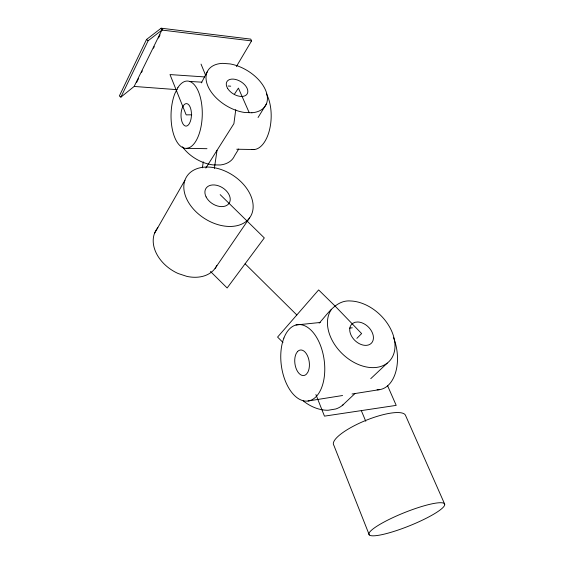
<?xml version="1.0" encoding="UTF-8"?>
<svg xmlns="http://www.w3.org/2000/svg" width="564" height="564" viewBox="0 0 564 564"><rect width="100%" height="100%" fill="white"/><g stroke="black" fill="none" stroke-linecap="round" stroke-linejoin="round"><path stroke-width="0.85" d="M235.759 109.656L233.898 123.671L205.818 168.065M214.362 168.509L217.013 150.369M202.363 167.804L203.301 161.861M120.879 97.149L148.135 40.742L162.742 29.434L161.149 28.2L161.868 30.104L134.147 86.44L120.879 97.149L119.349 95.972L146.513 39.48L161.149 28.2L250.768 39.127L251.565 40.897L236.394 66.538M136.523 82.64L138.455 78.727M141.536 72.467L142.311 70.902M153.486 48.208L154.261 46.643M158.498 38.042L160.042 34.912M201.376 82.873L207.517 71.247M154.43 233.552L184.929 180.219M238.692 149.037L234.539 155.784A31.739 20.713 30.7 0 1 220.348 164.97L213.093 164.914A31.739 20.713 30.7 0 1 182.475 146.795M258.058 117.523L266.356 104.016M234.561 93.984L238.41 88.118L249.203 112.652M215.103 268.379L249.563 217.951A37.647 25.838 32.4 0 0 216.28 168.128A37.647 25.838 32.4 0 0 189.617 204.147A37.647 25.838 32.4 0 0 249.563 217.951M319.161 323.137C327.966 313.788 336.109 299.562 351.012 300.993A38.93 27.15 43.9 0 1 394.976 344.491A38.93 27.15 43.9 0 1 353.769 362.278A38.93 27.15 43.9 0 1 331.399 309.467M356.878 338.351L361.623 333.592L335.016 305.984L318.632 289.924L277.58 337.082L282.966 342.454M342.242 405.537L354.918 393.594M370.759 378.67L387.235 363.145M308.064 401.004L342.567 395.519M352.056 394.01L379.657 389.625M349.532 328.114L352.288 327.811M295.987 324.991L320.352 322.46M191.739 114.802L186.176 114.88L169.997 74.575L204.612 76.923M186.832 148.332L206.974 148.692M236.746 149.22L254.258 149.53M228.11 86.017L230.718 86.172M189.617 81.427L201.849 82.182M134.302 86.454L177.11 89.662M161.882 30.068L251.565 40.897M146.513 39.48L148.135 40.742M210.478 271.467L227.144 287.985L264.304 237.93L220.164 194.636M245.107 263.79L296.826 314.98M444.651 504.068A40.777 7.057 -21.9 0 0 385.727 521.15A40.777 7.057 -21.9 0 0 390.048 532.585A40.777 7.057 -21.9 0 0 444.651 504.068L405.551 415.449A38.881 10.363 -22.2 0 0 364.337 421.026A38.881 10.363 -22.2 0 0 333.902 445.419L369.286 534.94M387.482 385.48L396.203 405.375L324.462 416.14L315.896 394.539M361.312 410.606L365.768 421.259M201.045 64.113L205.677 75.428M393.545 337.681A36.575 22.877 81.4 0 1 377.083 389.766M343.441 404.515A36.315 26.987 45 0 1 335.841 408.963L328.17 410.254A36.315 26.987 45 0 1 303.192 400.863M266.49 93.984A32.176 16.871 -87.9 0 1 269.268 130.841A32.176 16.871 -87.9 0 1 251.629 149.389M216.844 265.503A35.187 25.775 31.8 0 1 186.895 276.395L178.161 273.519A35.187 25.775 31.8 0 1 157.842 227.715M182.905 106.455L181.982 108.662A11.259 5.217 -88.7 0 0 182.63 123.304A11.259 5.217 -88.7 0 0 189.476 123.396L190.435 121.189A11.259 5.217 -88.7 0 0 189.821 106.399A11.259 5.217 -88.7 0 0 182.905 106.455M177.914 87.54L174.903 93.504A33.678 15.616 -88.7 0 0 182.299 147.38A33.678 15.616 -88.7 0 0 202.095 108.21A33.678 15.616 -88.7 0 0 177.914 87.54M297.538 351.555L296.206 353.515A12.88 7.212 82.2 0 0 296.868 370.224A12.88 7.212 82.2 0 0 306.492 374.108L307.873 372.177A12.88 7.212 82.2 0 0 307.267 355.299A12.88 7.212 82.2 0 0 297.538 351.555M352.733 323.334L350.991 325.104A13.677 9.532 43.9 0 0 359.155 343.61A13.677 9.532 43.9 0 0 373.417 337.096A13.677 9.532 43.9 0 0 357.844 321.974L355.073 322.27L352.733 323.334M251.889 112.765L244.332 112.44A33.727 20.466 31.3 0 1 207.996 86.341A33.727 20.466 31.3 0 1 222.709 63.358L230.126 63.922A33.727 20.466 31.3 0 1 265.39 89.746A33.727 20.466 31.3 0 1 251.889 112.765M283.903 338.04A38.521 21.58 82.2 0 0 302.353 400.496A38.521 21.58 82.2 0 0 322.023 349.997A38.521 21.58 82.2 0 0 283.903 338.04M227.602 88.379A11.851 7.191 31.3 0 0 246.285 94.971A11.851 7.191 31.3 0 0 237.261 79.947A11.851 7.191 31.3 0 0 227.602 88.379M206.086 196.878A13.755 9.44 32.3 0 0 227.955 204.563A13.755 9.44 32.3 0 0 218.656 185.873A13.755 9.44 32.3 0 0 206.086 196.878"/></g></svg>
